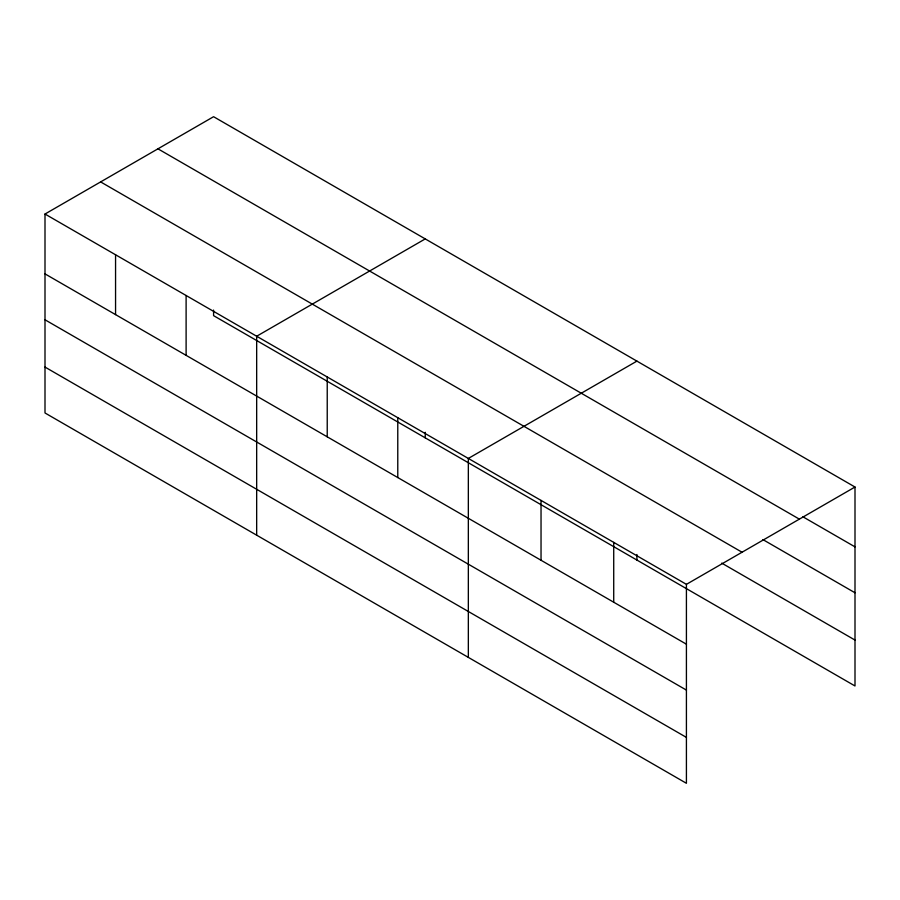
<?xml version="1.0" encoding="UTF-8"?>
<svg xmlns="http://www.w3.org/2000/svg" width="900" height="900" viewBox="0 0 900 900"><rect width="100%" height="100%" fill="white"/><g stroke="black" fill="none" stroke-linecap="round" stroke-linejoin="round"><path stroke-width="1.35" d="M45 214.031L686.419 584.347L686.419 783.293L45 412.976L45 214.031L213.581 116.707L855 487.024L855 685.969L213.581 315.652L213.581 310.084M425.25 238.905L256.669 336.24L256.669 535.185M636.919 361.114L468.338 458.438L468.338 657.394M686.419 584.347L855 487.024M802.901 516.791L855 546.863M157.95 148.826L799.369 519.142M762.919 539.606L855 592.774M100.631 181.912L742.05 552.229M721.732 563.119L855 640.069M45 273.881L686.419 644.197M45 319.781L686.419 690.097M45 367.076L686.419 737.393M636.919 554.501L636.919 560.059M613.721 542.385L613.721 602.224M541.035 500.411L541.035 560.261M425.25 432.293L425.25 437.85M397.777 417.713L397.777 477.551M327.229 376.976L327.229 436.815M186.109 295.504L186.109 355.343M115.56 254.768L115.56 314.606"/></g></svg>
